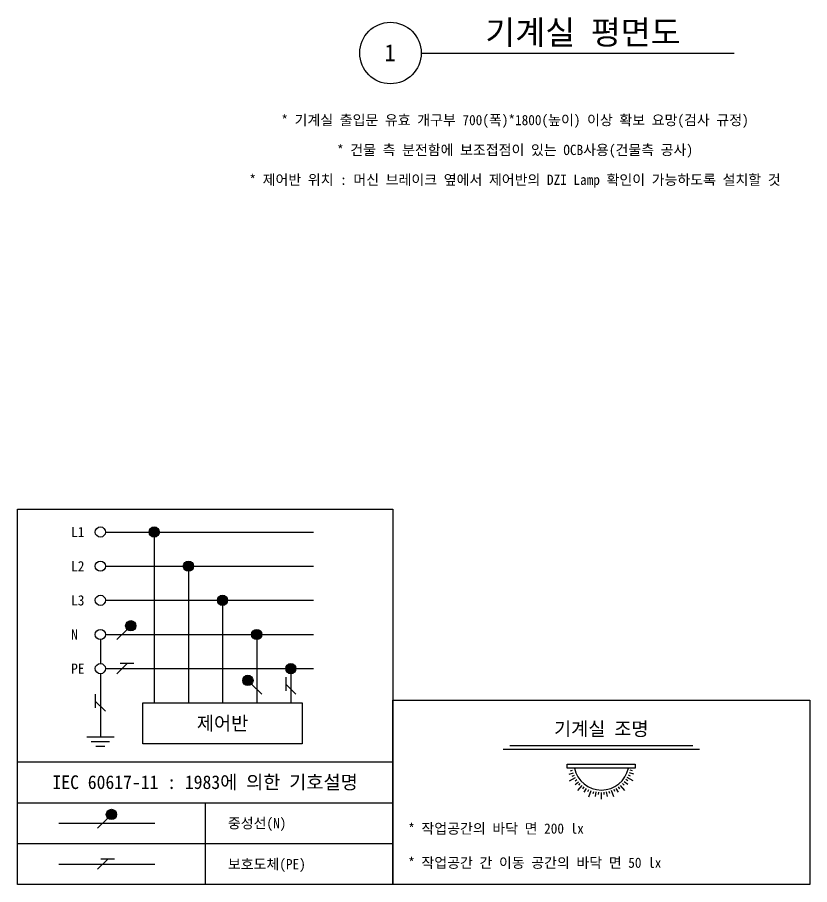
# Model space of a CAD drawing. Extents: x -9109 to 174251, y 57759 to 115528.
# Drawn here: x 41387 to 46028, y 98509 to 103587 of the extents above; entities that cross this region are included whole.
import ezdxf
from ezdxf.enums import TextEntityAlignment as Align

# ---------------------------------------------------------------- set-up
doc = ezdxf.new("R2010")
doc.units = 0
doc.header["$LTSCALE"] = 600
doc.header["$MEASUREMENT"] = 0
doc.layers.get('0').update_dxf_attribs({"linetype": 'CONTINUOUS'})
doc.layers.add('1', color=3, linetype='CONTINUOUS')
for name, color, linetype, lineweight in [('A-MKXS-TEXT1', 3, 'CONTINUOUS', 25), ('A-XXXX-SYMB', 7, 'CONTINUOUS', 25), ('A-XXXX-TABL', 7, 'CONTINUOUS', 25), ('A-XXXX-TXT1', 3, 'CONTINUOUS', 25)]:
    doc.layers.add(name, color=color, linetype=linetype, lineweight=lineweight)
doc.styles.add('돋움체', font='')
doc.styles.get('돋움체').set_extended_font_data('DotumChe')

msp = doc.modelspace()

# ---------------------------------------------------------------- hatches: boundary and pattern name
h = msp.add_hatch(color=3)
h.dxf.hatch_style = 1
edge = h.paths.add_edge_path()
edge.add_arc((42189.3, 100573.5), 30, 0, 360)
h = msp.add_hatch(color=3)
h.dxf.hatch_style = 1
edge = h.paths.add_edge_path()
edge.add_arc((42389.3, 100373.5), 30, 0, 360)
h = msp.add_hatch(color=3)
h.dxf.hatch_style = 1
edge = h.paths.add_edge_path()
edge.add_arc((42589.3, 100173.5), 30, 0, 360)
h = msp.add_hatch(color=3)
h.dxf.hatch_style = 1
edge = h.paths.add_edge_path()
edge.add_arc((42051.9, 100024.7), 30, 0, 360)
h = msp.add_hatch(color=3)
h.dxf.hatch_style = 1
edge = h.paths.add_edge_path()
edge.add_arc((42789.3, 99973.5), 30, 0, 360)
h = msp.add_hatch(color=3)
h.dxf.hatch_style = 1
edge = h.paths.add_edge_path()
edge.add_arc((42989.3, 99773.5), 30, 0, 360)
h = msp.add_hatch(color=3)
h.dxf.hatch_style = 1
edge = h.paths.add_edge_path()
edge.add_arc((42738.1, 99704.7), 30, 0, 360)
h = msp.add_hatch(color=3)
h.dxf.hatch_style = 1
edge = h.paths.add_edge_path()
edge.add_arc((41938.6, 98919.8), 30, 0, 360)

# ---------------------------------------------------------------- linework, layer by layer
at = {"elevation": 0}
msp.add_lwpolyline([(42122.6, 99573.5), (43055.9, 99573.5), (43055.9, 99333.5), (42122.6, 99333.5)], close=True, dxfattribs=at)
at = {"layer": '1'}
for p, q in [((41903.6, 100573.5), (43122.6, 100573.5)), ((42189.3, 100553.5), (42189.3, 99573.5)), ((41903.6, 100373.5), (43122.6, 100373.5)), ((42389.3, 100353.5), (42389.3, 99573.5)), ((41903.6, 100173.5), (43122.6, 100173.5)), ((42589.3, 100153.5), (42589.3, 99573.5)), ((42030.6, 100003.5), (41970.6, 99943.5)), ((41903.6, 99973.5), (43122.6, 99973.5)), ((42789.3, 99953.5), (42789.3, 99573.5)), ((41873.6, 99943.5), (41873.6, 99803.5)), ((42030.6, 99803.5), (41970.6, 99743.5)), ((42070.6, 99803.5), (41990.6, 99803.5)), ((41873.6, 99743.5), (41873.6, 99373.5)), ((41903.6, 99773.5), (43122.6, 99773.5)), ((42989.3, 99753.5), (42989.3, 99573.5)), ((42959.3, 99723.5), (42959.3, 99643.5)), ((42759.3, 99683.5), (42819.3, 99623.5)), ((42959.3, 99683.5), (43019.3, 99623.5)), ((41843.6, 99623.5), (41843.6, 99543.5)), ((41843.6, 99583.5), (41903.6, 99523.5)), ((41793.6, 99373.5), (41953.6, 99373.5)), ((41820.3, 99346.8), (41927, 99346.8)), ((41847, 99320.1), (41900.3, 99320.1)), ((44232.6, 99302.7), (45383.3, 99302.7)), ((44272.6, 99322.7), (45343.3, 99322.7)), ((44608.9, 99214.2), (45007, 99214.2)), ((44608.9, 99190.5), (44608.9, 99214.2)), ((45007, 99190.5), (44608.9, 99190.5)), ((45007, 99214.2), (45007, 99190.5)), ((44619.3, 99155), (44644.3, 99164.1)), ((44622.6, 99116.5), (44657.2, 99136.5)), ((44626.9, 99175.2), (44639.7, 99178.6)), ((44638.1, 99144.4), (44650.2, 99150)), ((44994.7, 99116.5), (44960, 99136.5)), ((44979.2, 99144.4), (44967.1, 99150)), ((44998, 99155), (44972.9, 99164.1)), ((44990.4, 99175.2), (44977.5, 99178.6)), ((44654.3, 99094.4), (44674.7, 99111.5)), ((44654.5, 99116), (44665.4, 99123.6)), ((44670.5, 99059.3), (44696.2, 99090)), ((44675.6, 99090.8), (44685, 99100.3)), ((44946.7, 99059.3), (44921, 99090)), ((44941.7, 99090.8), (44932.2, 99100.3)), ((44963, 99094.4), (44942.5, 99111.5)), ((44962.8, 99116), (44951.8, 99123.6)), ((44700.7, 99069.8), (44708.3, 99080.7)), ((44707.9, 99049.4), (44721.2, 99072.5)), ((44729.1, 99053.4), (44734.7, 99065.4)), ((44735.1, 99022), (44748.8, 99059.6)), ((44759.9, 99042.1), (44763.4, 99055)), ((44773.6, 99025.5), (44778.3, 99051.7)), ((44792.2, 99036.4), (44793.4, 99049.7)), ((44808.6, 99009.1), (44808.6, 99049.1)), ((44808.6, 99009.1), (44808.6, 99049.1)), ((44825, 99036.4), (44823.9, 99049.7)), ((44843.6, 99025.5), (44839, 99051.7)), ((44857.3, 99042.1), (44853.9, 99055)), ((44882.1, 99022), (44868.4, 99059.6)), ((44888.1, 99053.4), (44882.5, 99065.4)), ((44909.4, 99049.4), (44896, 99072.5)), ((44916.5, 99069.8), (44908.9, 99080.7)), ((41917.4, 98898.6), (41857.4, 98838.6)), ((41631.3, 98868.6), (42193.6, 98868.6)), ((41631.3, 98628.6), (42193.6, 98628.6)), ((41917.4, 98658.6), (41857.4, 98598.6)), ((41957.4, 98658.6), (41877.4, 98658.6))]:
    msp.add_line(p, q, dxfattribs=at)
for centre in [(41873.6, 100573.5), (42189.3, 100573.5), (41873.6, 100373.5), (42389.3, 100373.5), (41873.6, 100173.5), (42589.3, 100173.5), (42051.9, 100024.7), (41873.6, 99973.5), (42789.3, 99973.5), (41873.6, 99773.5), (42989.3, 99773.5), (42738.1, 99704.7), (41938.6, 98919.8)]:
    msp.add_circle(centre, 30, dxfattribs=at)
msp.add_arc((44808.6, 99223.9), 161.5, 191.932, 348.068, dxfattribs=at)
at = {"layer": 'A-XXXX-SYMB'}
msp.add_line((43753, 103378.1), (45586.8, 103378.1), dxfattribs=at)
msp.add_circle((43573, 103378.1), 180, dxfattribs=at)
at = {"layer": 'A-XXXX-TABL'}
for p, q in [((41387.4, 98988.6), (43587.4, 98988.6)), ((42487.4, 98988.6), (42487.4, 98508.6)), ((41387.4, 98748.6), (43587.4, 98748.6))]:
    msp.add_line(p, q, dxfattribs=at)
for points in [[(41387.4, 100706.4), (43587.4, 100706.4), (43587.4, 98508.6), (41387.4, 98508.6)], [(43587.4, 99588.6), (46028.5, 99588.6), (46028.5, 98508.6), (43587.4, 98508.6)], [(41387.4, 99228.6), (43587.4, 99228.6), (43587.4, 98508.6), (41387.4, 98508.6)]]:
    msp.add_lwpolyline(points, close=True, dxfattribs=at)

# ---------------------------------------------------------------- texts
at = {"layer": 'A-MKXS-TEXT1', "style": '돋움체'}
for s, p in [('* 기계실 출입문 유효 개구부 700(폭)*1800(높이) 이상 확보 요망(검사 규정)', (44302.6, 102981.9)), ('* 건물 측 분전함에 보조접점이 있는 OCB사용(건물측 공사)', (44302.6, 102806.9)), ('* 제어반 위치 : 머신 브레이크 옆에서 제어반의 DZI Lamp 확인이 가능하도록 설치할 것', (44302.6, 102631.9))]:
    msp.add_text(s, height=60, dxfattribs=at).set_placement(p, align=Align.MIDDLE)
for s, p in [('L1', (41702.8, 100573.5)), ('L2', (41702.8, 100373.5)), ('L3', (41702.8, 100173.5)), ('N', (41702.8, 99973.5)), ('PE', (41702.8, 99773.5)), ('중성선(N)', (42620.7, 98868.6)), ('보호도체(PE)', (42620.7, 98628.6))]:
    msp.add_text(s, height=60, dxfattribs=at).set_placement(p, align=Align.MIDDLE_LEFT)
for s, p in [('제어반', (42589.3, 99453.5)), ('IEC 60617-11 : 1983에 의한 기호설명', (42487.4, 99108.6))]:
    msp.add_text(s, height=80, dxfattribs=at).set_placement(p, align=Align.MIDDLE_CENTER)
msp.add_text('기계실 조명', height=80, dxfattribs=at).set_placement((44807.9, 99380.8), align=Align.CENTER)
for s, p in [('* 작업공간의 바닥 면 200 lx', (43676.9, 98807.1)), ('* 작업공간 간 이동 공간의 바닥 면 50 lx', (43676.9, 98607.1))]:
    msp.add_text(s, height=60, dxfattribs=at).set_placement(p)
at = {"layer": 'A-XXXX-TXT1', "style": '돋움체'}
msp.add_text('기계실 평면도', height=140, dxfattribs=at).set_placement((45273.3, 103387.2), align=Align.BOTTOM_RIGHT)
msp.add_text('1', height=100, dxfattribs=at).set_placement((43570.7, 103380.3), align=Align.MIDDLE)

doc.saveas('drawing.dxf')
